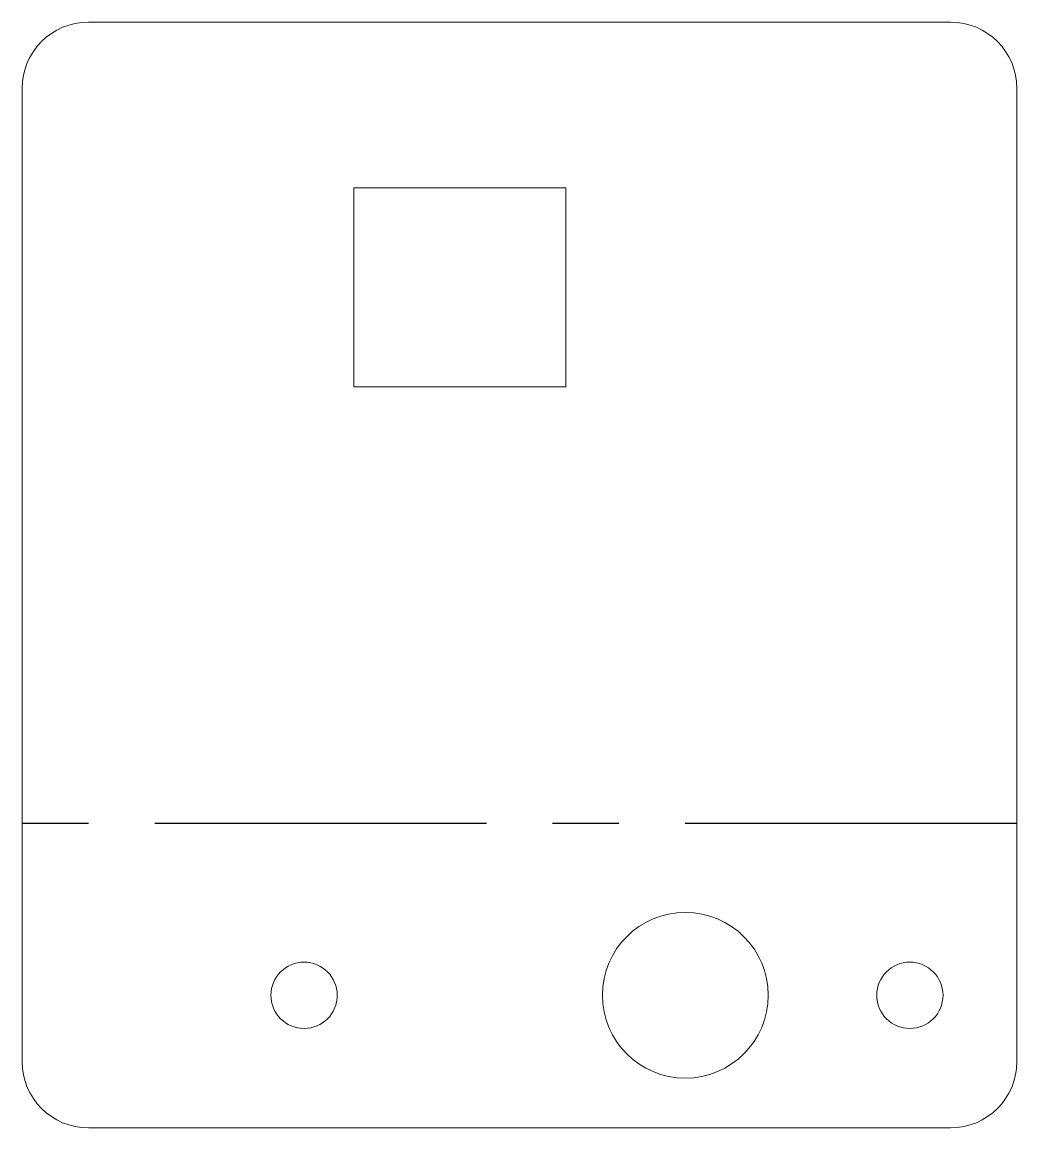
# Model space of a CAD drawing. Header units: inches. Extents: x 0 to 1.5, y -0.42 to 1.25.
import ezdxf

# ---------------------------------------------------------------- set-up
doc = ezdxf.new("R2010")
doc.units = ezdxf.units.IN
doc.header["$MEASUREMENT"] = 0
doc.linetypes.add('CENTERX2', pattern=[0.8, 0.5, -0.1, 0.1, -0.1])

msp = doc.modelspace()

# ---------------------------------------------------------------- linework, layer by layer
at = {"color": 7, "linetype": 'Continuous', "lineweight": 15}
for p, q in [((1.4, 1.25), (0.1, 1.25)), ((0, 1.15), (0, -0.3178)), ((1.5, 1.15), (1.5, -0.3178)), ((0.5, 1), (0.82, 1)), ((0.5, 0.7), (0.5, 1)), ((0.82, 1), (0.82, 0.7)), ((0.82, 0.7), (0.5, 0.7)), ((1.4, -0.4178), (0.1, -0.4178))]:
    msp.add_line(p, q, dxfattribs=at)
at = {"color": 7, "linetype": 'CENTERX2'}
msp.add_line((1.5, 0.0411), (0, 0.0411), dxfattribs=at)
at = {"color": 7, "linetype": 'Continuous', "lineweight": 15}
for centre, radius in [((1, -0.2178), 0.125), ((0.4252, -0.2178), 0.05), ((1.3386, -0.2178), 0.05)]:
    msp.add_circle(centre, radius, dxfattribs=at)
for centre, start, end in [((0.1, 1.15), 90, 180), ((1.4, 1.15), 0, 90), ((0.1, -0.3178), 180, 270), ((1.4, -0.3178), 270, 0)]:
    msp.add_arc(centre, 0.1, start, end, dxfattribs=at)

doc.saveas('drawing.dxf')
